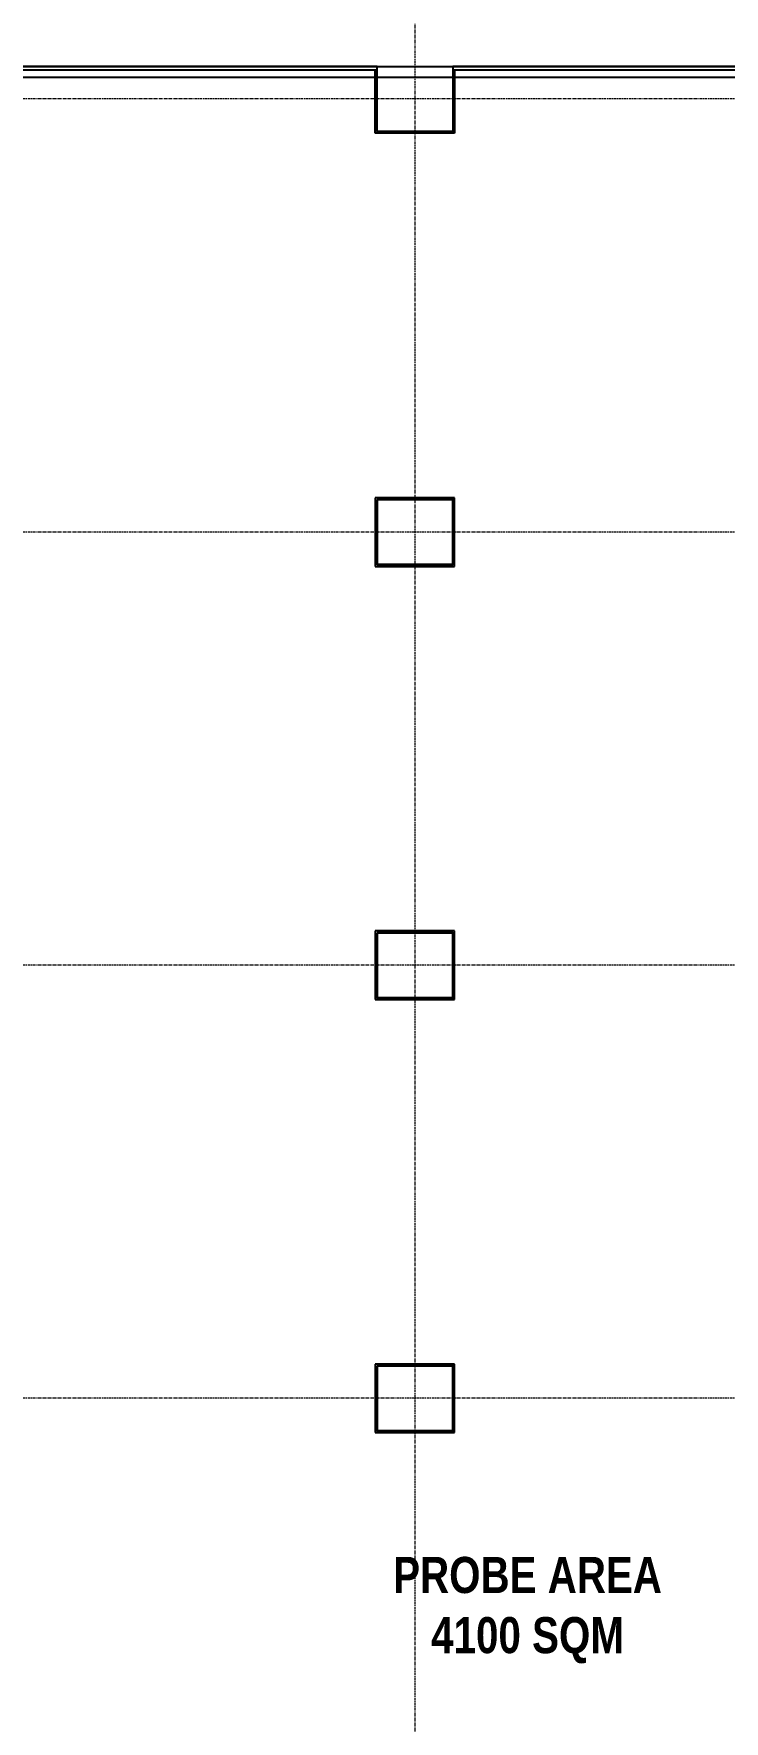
# Model space of a CAD drawing. Extents: x -15449 to 465583, y -1239737 to 53667.
# Drawn here: x 252760 to 271903, y -250750 to -203995 of the extents above; entities that cross this region are included whole.
import ezdxf

# ---------------------------------------------------------------- set-up
doc = ezdxf.new("R2010")
doc.units = 0
doc.header["$LTSCALE"] = 8
doc.linetypes.add('IDA - Grid Line', pattern=[3500, 2000, -500, 500, -500])
doc.layers.get('0').update_dxf_attribs({"color": 1, "linetype": 'CONTINUOUS'})
for name, color, linetype in [('0-T100单抗岩棉库板H10000', 21, 'CONTINUOUS'), ('0-T50单抗铝蜂巢库板H5000', 3, 'CONTINUOUS'), ('000_CTCI_CSA', 7, 'CONTINUOUS')]:
    doc.layers.add(name, color=color, linetype=linetype)
doc.layers.add('A-_ANOTGRID_E', color=7, linetype='CONTINUOUS', lineweight=9)
doc.styles.add('Site Area', font='arial.ttf', dxfattribs={"width": 0.8})

# ---------------------------------------------------------------- blocks, each defined once
blk = doc.blocks.new('column grid')
at = {"color": 252, "elevation": 0}
for points in [[(-36454.4, -10339.4), (-34354.4, -10339.4), (-34354.4, -12139.4), (-36454.4, -12139.4)], [(-36454.4, -22339.4), (-34354.4, -22339.4), (-34354.4, -24139.4), (-36454.4, -24139.4)], [(-36454.4, -34339.4), (-34354.4, -34339.4), (-34354.4, -36139.4), (-36454.4, -36139.4)], [(-36454.4, -46339.4), (-34354.4, -46339.4), (-34354.4, -48139.4), (-36454.4, -48139.4)]]:
    blk.add_lwpolyline(points, close=True, dxfattribs=at)
at = {"layer": 'A-_ANOTGRID_E', "color": 8, "linetype": 'IDA - Grid Line', "ltscale": 0.005, "true_color": 0x808080}
for p, q in [((-35404.4, 9427, 0), (-35404.4, -120414.2, 0)), ((29680.4, -11238.8, 0), (-104784.6, -11238.8, 0)), ((29680.4, -23238.8, 0), (-104784.6, -23238.8, 0)), ((29680.4, -35238.8, 0), (-104784.6, -35238.8, 0)), ((29680.4, -47238.8, 0), (-104784.6, -47238.8, 0))]:
    blk.add_line(p, q, dxfattribs=at)
blk = doc.blocks.new('CTCI_Building Footprint and Grid')
at = {"layer": '000_CTCI_CSA', "color": 8}
for p, q in [((1907397, -876372, 0), (1977296, -876373, 0)), ((1907697, -876672, 0), (1976996, -876673, 0))]:
    blk.add_line(p, q, dxfattribs=at)
at = {"color": 252}
blk.add_blockref('column grid', (1987651, -866033, 0), dxfattribs=at)

msp = doc.modelspace()

# ---------------------------------------------------------------- linework, layer by layer
at = {"layer": '0-T100单抗岩棉库板H10000', "lineweight": -3}
for p, q in [((262277.8676, -204902.5644, 0), (252377.8676, -204902.5644, 0)), ((262277.8676, -205002.5644, 0), (252377.8676, -205002.5644, 0)), ((274277.8676, -204902.5644, 0), (264377.8676, -204902.5644, 0)), ((274277.8676, -205002.5644, 0), (264377.8676, -205002.5644, 0))]:
    msp.add_line(p, q, dxfattribs=at)
at = {"layer": '0-T50单抗铝蜂巢库板H5000', "lineweight": -3}
for p, q in [((262228.3145, -206752.8143, 0), (262228.3145, -205002.1718, 0)), ((262278.3145, -206702.8143, 0), (262278.3145, -205002.1718, 0)), ((264378.3145, -205002.1718, 0), (264378.3145, -206702.8143, 0)), ((264428.3145, -205002.1718, 0), (264428.3145, -206752.8143, 0)), ((264428.3145, -206752.8143, 0), (262228.3145, -206752.8143, 0)), ((264378.3145, -206702.8143, 0), (262278.3145, -206702.8143, 0)), ((264428.3145, -216852.1709, 0), (262228.3145, -216852.1709, 0)), ((262228.3145, -216852.1709, 0), (262228.3145, -218752.8143, 0)), ((264378.3145, -216902.1709, 0), (262278.3145, -216902.1709, 0)), ((262278.3145, -216902.1709, 0), (262278.3145, -218702.8143, 0)), ((264378.3145, -218702.8143, 0), (264378.3145, -216902.1709, 0)), ((264428.3145, -218752.8143, 0), (264428.3145, -216852.1709, 0)), ((262228.3145, -218752.8143, 0), (264428.3145, -218752.8143, 0)), ((262278.3145, -218702.8143, 0), (264378.3145, -218702.8143, 0)), ((264428.3145, -228852.2383, 0), (262228.3145, -228852.2383, 0)), ((262228.3145, -228852.2383, 0), (262228.3145, -230752.8143, 0)), ((264378.3145, -228902.2383, 0), (262278.3145, -228902.2383, 0)), ((262278.3145, -228902.2383, 0), (262278.3145, -230702.8143, 0)), ((264378.3145, -230702.8143, 0), (264378.3145, -228902.2383, 0)), ((264428.3145, -230752.8143, 0), (264428.3145, -228852.2383, 0)), ((262228.3145, -230752.8143, 0), (264428.3145, -230752.8143, 0)), ((262278.3145, -230702.8143, 0), (264378.3145, -230702.8143, 0)), ((264428.3145, -240852.2383, 0), (262228.3145, -240852.2383, 0)), ((262228.3145, -240852.2383, 0), (262228.3145, -242752.8143, 0)), ((264378.3145, -240902.2383, 0), (262278.3145, -240902.2383, 0)), ((262278.3145, -240902.2383, 0), (262278.3145, -242702.8143, 0)), ((264378.3145, -242702.8143, 0), (264378.3145, -240902.2383, 0)), ((264428.3145, -242752.8143, 0), (264428.3145, -240852.2383, 0)), ((262228.3145, -242752.8143, 0), (264428.3145, -242752.8143, 0)), ((262278.3145, -242702.8143, 0), (264378.3145, -242702.8143, 0))]:
    msp.add_line(p, q, dxfattribs=at)
at = {"layer": '000_CTCI_CSA', "color": 8, "ltscale": 0.1, "true_color": 0x808080, "elevation": 0}
msp.add_lwpolyline([(230178.3145, -228902.6222), (230178.3145, -205202.2366), (276378.3145, -205202.496), (276377.8676, -236002.5634), (286277.8676, -236002.5634), (286277.8676, -271202.5634), (295877.8648, -271202.5634), (295877.8475, -291002.1708), (295878.3144, -291008.8377), (295878.3145, -298502.1705), (250278.3145, -298502.1705), (250278.3145, -252902.7469), (238278.3145, -252902.1709), (238277.8676, -228902.5634), (230177.8676, -228902.5634)], dxfattribs=at)

# ---------------------------------------------------------------- block references
at = {"layer": '000_CTCI_CSA', "color": 2}
msp.add_blockref('CTCI_Building Footprint and Grid', (-1688918.33, 671469.6085, 0), dxfattribs=at)

# ---------------------------------------------------------------- texts
at = {"color": 8, "true_color": 0x808080, "insert": (252057.0145, -246197.001, 0), "char_height": 1000, "attachment_point": 1, "style": 'Site Area'}
msp.add_mtext_dynamic_manual_height_columns('\\pxqc;{\\fArial|b1|i0|c0|p34;PROBE AREA \\P4100 SQM}', width=28785.122417, gutter_width=24254.764, heights=[0], dxfattribs=at)

doc.saveas('drawing.dxf')
